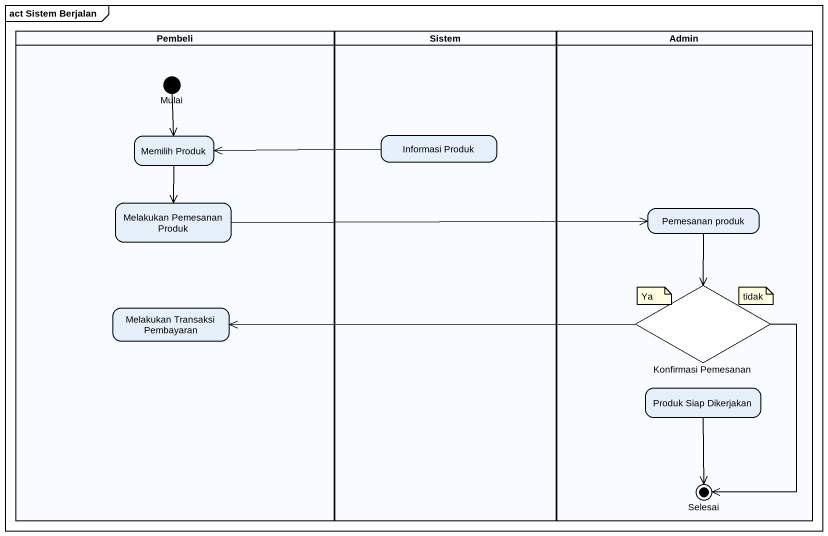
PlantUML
@startuml
mainframe act Sistem Berjalan
hide empty description
state Pembeli <<partition>> {
  state Mulai <<start>>
  state "Memilih Produk" as Memilih_Produk
  state "Melakukan Pemesanan Produk" as Melakukan_Pemesanan_Produk
  state "Melakukan Transaksi Pembayaran" as Melakukan_Transaksi
}
state Sistem <<partition>> {
  state "Informasi Produk" as Informasi_Produk
}
state Admin <<partition>> {
  state "Pemesanan produk" as Pemesanan_produk
  state "Konfirmasi Pemesanan" as Konfirmasi_Pemesanan <<choice>>
  state "Produk Siap Dikerjakan" as Produk_Siap_Dikerjakan
  state Selesai <<end>>
}
Mulai --> Memilih_Produk
Memilih_Produk --> Melakukan_Pemesanan_Produk
Informasi_Produk -left-> Memilih_Produk
Melakukan_Pemesanan_Produk -right-> Pemesanan_produk
Pemesanan_produk --> Konfirmasi_Pemesanan
Konfirmasi_Pemesanan -left-> Melakukan_Transaksi
Konfirmasi_Pemesanan --> Selesai
Produk_Siap_Dikerjakan --> Selesai
note as N1
  Ya
end note
note as N2
  tidak
end note
@enduml
